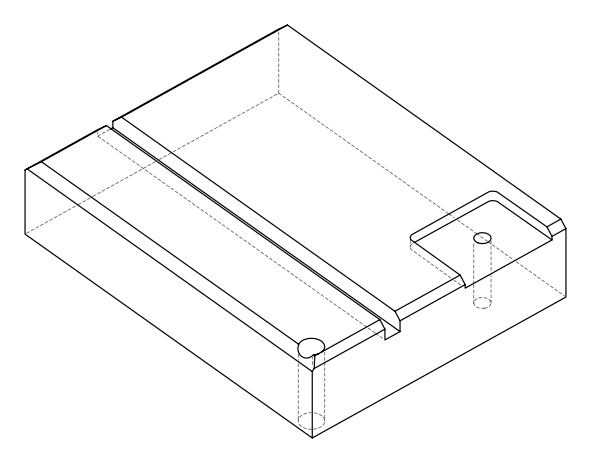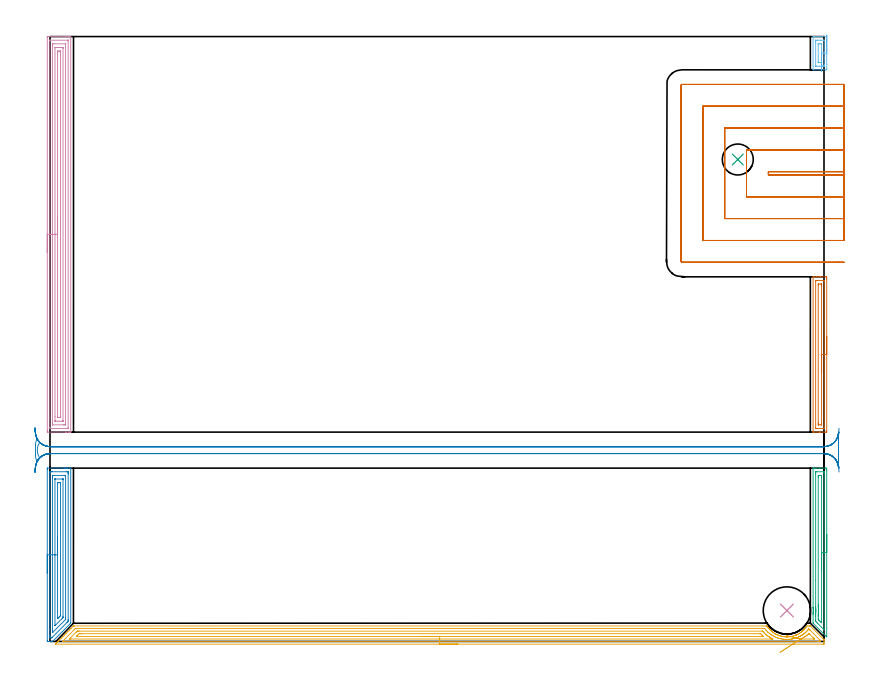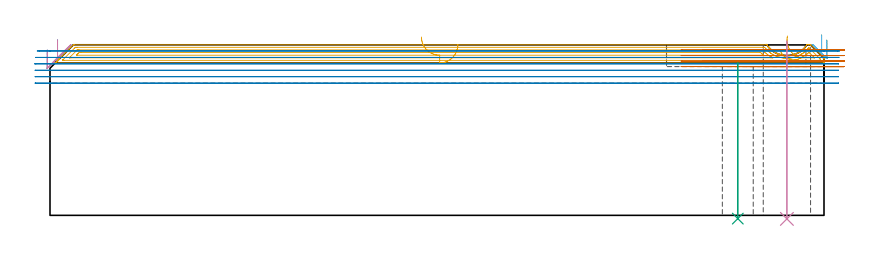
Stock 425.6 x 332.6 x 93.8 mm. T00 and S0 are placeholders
(PLAN: 10 operations, 3 tool changes, 54.1 min)
(1 AREA_MILL | FG_CHAMFER_SURFACE | UGT0205_001 | 2.25 min | 2665 mm3)
(2 AREA_MILL_1 | FG_CHAMFER_SURFACE_1 | UGT0205_001 | 3.91 min | 8493 mm3)
(3 AREA_MILL_2 | FG_CHAMFER_SURFACE_2 | UGT0205_001 | 2.35 min | 2803 mm3)
(4 AREA_MILL_3 | FG_CHAMFER_SURFACE_3 | UGT0205_001 | 8.95 min | 18654 mm3)
(5 AREA_MILL_4 | FG_CHAMFER_SURFACE_4 | UGT0205_001 | 13.4 min | 20602 mm3)
(6 AREA_MILL_5 | FG_CHAMFER_SURFACE_5 | UGT0205_001 | 0.64 min | 642 mm3)
(7 MILL_SLOT | SLOT_PARTIAL_RECTANGULAR | UGT0201_010 | Follow Part, ap 4, ae 75% | 10.68 min | 117642 mm3)
(8 MILL_RECTANGULAR_SLOT | SLOT_RECTANGULAR | UGT0201_010 | Follow Part, ap 4, ae 75% | 11.14 min | 176436 mm3)
(9 INDEXABLE_INSERT_DRILL_THROUGH_HOLE_FROM_SOLID | STEP1HOLE | NXT0302_005 | 0.35 min | 18533 mm3)
(10 INDEXABLE_INSERT_DRILL_THROUGH_HOLE_FROM_SOLID_1 | STEP1HOLE_1 | NXT0302_023 | 0.39 min | 49519 mm3)
(TOOL UGT0205_001 | Chamfer Mill 20 x 3 x 45 deg. | D20 FL50 Z2)
(TOOL UGT0201_010 | End Mill 16 mm | D16 FL22 Z2)
(TOOL NXT0302_005 | Index. Insert Drill 17mm [880-D1700L20-05] | D17 PA176 FL85 Z2)
(TOOL NXT0302_023 | Index. Insert Drill 26mm [880-D2600L32-05] | D26 PA176 FL130 Z2)
(OP 1 AREA_MILL)
G17 G21 G94 G90
T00 M6
G54
G17 G0 G90 X427.1 Y167.8 S1061 M3
G43 Z103.8 H0
Z96.3
G94 G1 Y167.762 Z95.428 F250.
Y167.648 Z94.564
Y167.459 Z93.712
Y167.197 Z92.88
Y166.863 Z92.074
Y166.46 Z91.3
Y165.992 Z90.564
Y165.46 Z89.872
Y164.871 Z89.229
Y164.228 Z88.64
Y163.536 Z88.109
Y162.8 Z87.64
Y162.026 Z87.237
Y161.22 Z86.903
Y160.388 Z86.641
Y159.536 Z86.452
Y158.672 Z86.338
Y157.8 Z86.3
Y115.907
X427.098 Y115.638 Z86.302
X427.091 Y115.106 Z86.305
X427.017 Y115.102 Z86.379
X426.478 Y115.1 Z86.918
X426.126 Z87.27
X423.797 Z89.597
X423.092 Z90.305
X422.903 Z90.494
X419.863 Z93.535
X419.637 Y115.101 Z93.756
X419.626 Y115.103 Z93.767
X419.603 Y115.109 Z93.789
X419.6 Y115.194 Z93.8
Y200.406
X419.603 Y200.49 Z93.789
X419.635 Y200.494 Z93.758
X419.864 Y200.5 Z93.535
X421.631 Z91.768
X422.903 Z90.494
X423.093 Z90.305
X423.797 Z89.597
X426.478 Z86.918
X427.017 Y200.498 Z86.379
X427.091 Y200.494 Z86.305
X427.097 Y199.962 Z86.303
X427.1 Y199.344 Z86.3
Y157.8
X425.686 Z87.714
X425.685 Y117.313 Z87.715
X425.683 Y117.211 Z87.717
X425.68 Y117.145 Z87.72
X425.676 Y117.109 Z87.724
X425.662 Y117.107 Z87.738
X425.584 Y117.104 Z87.816
X425.005 Y117.1 Z88.395
X422.009 Y117.101 Z91.391
X421.428 Y117.103 Z91.972
X421.116 Y117.11 Z92.284
X421.021 Y117.12 Z92.379
X421.017 Y117.312 Z92.383
X421.015 Y117.413 Z92.385
Y198.287
X421.017 Y198.389 Z92.383
X421.02 Y198.455 Z92.38
X421.024 Y198.491 Z92.376
X421.038 Y198.493 Z92.362
X421.116 Y198.496 Z92.284
X421.695 Y198.5 Z91.705
X424.69 Y198.499 Z88.71
X425.272 Y198.497 Z88.128
X425.584 Y198.49 Z87.816
X425.679 Y198.481 Z87.721
X425.683 Y198.288 Z87.717
X425.685 Y198.187 Z87.715
X425.686 Y157.8 Z87.714
X424.272 Z89.128
X424.271 Y119.605 Z89.129
X424.269 Y119.188 Z89.131
X424.267 Y119.131 Z89.133
X424.265 Y119.11 Z89.135
X424.152 Y119.105 Z89.248
X423.975 Y119.101 Z89.425
X422.814 Y119.1 Z90.586
X422.636 Y119.102 Z90.764
X422.518 Y119.106 Z90.882
X422.434 Y119.111 Z90.966
X422.433 Y119.122 Z90.967
X422.431 Y119.188 Z90.969
X422.429 Y119.66 Z90.971
X422.428 Y120.076 Z90.972
X422.429 Y195.995 Z90.971
X422.431 Y196.412 Z90.969
X422.433 Y196.469 Z90.967
X422.435 Y196.49 Z90.965
X422.547 Y196.495 Z90.853
X422.725 Y196.499 Z90.675
X423.886 Y196.5 Z89.514
X424.064 Y196.498 Z89.336
X424.182 Y196.494 Z89.218
X424.266 Y196.489 Z89.134
X424.267 Y196.478 Z89.133
X424.269 Y196.412 Z89.131
X424.271 Y195.94 Z89.129
X424.272 Y195.524 Z89.128
Y157.8
Y156.928 Z89.167
Y156.064 Z89.28
Y155.212 Z89.469
Y154.38 Z89.732
Y153.574 Z90.065
Y152.8 Z90.468
Y152.064 Z90.937
Y151.372 Z91.468
Y150.729 Z92.057
Y150.14 Z92.701
Y149.608 Z93.393
Y149.14 Z94.128
Y148.737 Z94.902
Y148.403 Z95.708
Y148.141 Z96.54
Y147.952 Z97.392
Y147.838 Z98.257
Y147.8 Z99.128
G0 Z103.8
M5
M2
(OP 2 AREA_MILL_1)
G17 G21 G94 G90
T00 M6
G54
G17 G0 G90 X-1.5 Y37.65 S1061 M3
G43 Z103.8 H0
Z90.9
G94 G1 Y37.688 Z90.028 F250.
Y37.802 Z89.164
Y37.991 Z88.312
Y38.253 Z87.48
Y38.587 Z86.674
Y38.99 Z85.9
Y39.459 Z85.164
Y39.99 Z84.472
Y40.579 Z83.829
Y41.222 Z83.24
Y41.914 Z82.709
Y42.65 Z82.24
Y43.424 Z81.837
Y44.23 Z81.503
Y45.062 Z81.241
Y45.914 Z81.052
Y46.778 Z80.938
Y47.65 Z80.9
Y94.748
X-1.498 Y95.296 Z80.899
X-1.497 Y95.298 Z80.9
X-1.494 Y95.3 Z80.903
X7.57 Z89.963
X8.231 Z90.629
X8.443 Z90.84
X9.105 Z91.502
X9.316 Z91.713
X9.74 Z92.139
X11.237 Z93.635
X11.32 Y95.298 Z93.712
X11.397 Y95.29 Z93.789
X11.4 Y95.192 Z93.8
Y10.327
X11.395 Y9.997 Z93.79
X11.255 Y9.854 Z93.651
X11.063 Y9.663 Z93.463
X1.457 Y0.057 Z83.855
X1.407 Y0.01 Z83.804
X1.245 Y0. Z83.643
X0.134 Z82.533
X-0.29 Z82.106
X-0.501 Z81.895
X-1.111 Z81.286
X-1.374 Z81.023
X-1.492 Y0.002 Z80.906
X-1.497 Y0.108 Z80.903
X-1.5 Y0.279 Z80.9
Y47.65
X-0.086 Z82.314
X-0.085 Y93.141 Z82.315
X-0.084 Y93.226 Z82.316
X-0.082 Y93.267 Z82.318
X-0.08 Y93.282 Z82.32
X-0.063 Y93.29 Z82.337
X0.262 Y93.298 Z82.662
X0.584 Y93.299 Z82.984
X1.133 Y93.3 Z83.533
X9.316 Y93.299 Z91.716
X9.87 Y93.296 Z92.27
X9.95 Y93.29 Z92.35
X9.979 Y93.272 Z92.379
X9.982 Y93.182 Z92.382
X9.984 Y92.971 Z92.384
X9.986 Y92.29 Z92.386
Y92.082
Y12.104
X9.984 Y11.425 Z92.384
X9.982 Y11.216 Z92.382
X9.979 Y11.05 Z92.379
X9.875 Y10.937 Z92.275
X9.734 Y10.791 Z92.134
X9.316 Y10.366 Z91.716
X1.28 Y2.329 Z83.68
X1.044 Y2.097 Z83.444
X0.976 Y2.034 Z83.376
X0.95 Y2.011 Z83.35
X0.902 Y2.005 Z83.302
X0.584 Y2.003 Z82.984
X0.03 Y2.004 Z82.43
X-0.05 Y2.01 Z82.35
X-0.079 Y2.028 Z82.321
X-0.082 Y2.118 Z82.318
X-0.084 Y2.329 Z82.316
X-0.086 Y3.01 Z82.314
Y3.218
Y47.65
X1.328 Z83.728
X1.329 Y90.435 Z83.729
X1.331 Y91.193 Z83.731
X1.333 Y91.258 Z83.733
X1.335 Y91.283 Z83.735
X1.36 Y91.292 Z83.76
X1.457 Y91.295 Z83.857
X2.225 Y91.3 Z84.625
X8.339 Y91.299 Z90.739
X8.443 Y91.296 Z90.843
X8.547 Y91.29 Z90.947
X8.565 Y91.286 Z90.965
X8.567 Y91.271 Z90.967
X8.57 Y91.237 Z90.97
X8.571 Y91.193 Z90.971
Y91.063
Y12.863
X8.565 Y12.104 Z90.965
X8.564 Y12.077 Z90.964
X8.548 Y12.054 Z90.948
X8.522 Y12.024 Z90.922
X8.443 Y11.943 Z90.843
X1.496 Y4.995 Z83.896
X1.475 Y4.977 Z83.875
X1.457 Y4.962 Z83.857
X1.335 Y4.881 Z83.735
X1.332 Y4.995 Z83.732
X1.33 Y5.124 Z83.73
X1.329 Y5.884 Z83.729
Y6.015
X1.328 Y47.65 Z83.728
X2.743 Z85.143
Y88.996
X2.744 Y89.153 Z85.144
X2.747 Y89.277 Z85.147
X2.75 Y89.289 Z85.15
X2.754 Y89.293 Z85.154
X2.777 Y89.297 Z85.177
X2.824 Y89.299 Z85.224
X6.811 Y89.3 Z89.211
X7.074 Y89.297 Z89.474
X7.139 Y89.293 Z89.539
X7.151 Y89.29 Z89.551
X7.153 Y89.284 Z89.553
X7.156 Y89.261 Z89.556
X7.157 Y89.21 Z89.557
Y88.947
X7.156 Y13.882 Z89.556
X7.154 Y13.416 Z89.554
X7.15 Y13.204 Z89.55
X7.144 Y13.105 Z89.544
X7.04 Y12.993 Z89.44
X6.868 Y12.818 Z89.268
X6.697 Y12.645 Z89.097
X2.905 Y8.854 Z85.305
X2.794 Y8.746 Z85.194
X2.755 Y8.712 Z85.155
X2.75 Y8.71 Z85.15
X2.748 Y8.713 Z85.148
X2.745 Y8.748 Z85.145
X2.743 Y8.822 Z85.143
Y8.873
Y47.65
X4.157 Z86.557
Y86.75
X4.162 Y87.153 Z86.562
X4.164 Y87.253 Z86.564
X4.17 Y87.29 Z86.57
X4.23 Y87.293 Z86.63
X4.411 Y87.298 Z86.811
X4.95 Y87.3 Z87.35
X5.283 Z87.683
X5.64 Y87.297 Z88.04
X5.719 Y87.293 Z88.119
X5.733 Y87.29 Z88.133
X5.736 Y87.282 Z88.136
X5.74 Y87.243 Z88.14
X5.742 Y87.161 Z88.142
X5.743 Y86.832 Z88.143
X5.742 Y14.77 Z88.142
X5.739 Y14.367 Z88.139
X5.736 Y14.17 Z88.136
X5.649 Y14.059 Z88.049
X5.48 Y13.882 Z87.88
X5.214 Y13.613 Z87.614
X4.95 Y13.348 Z87.35
X4.595 Y12.993 Z86.995
X4.48 Y12.88 Z86.88
X4.331 Y12.734 Z86.731
X4.187 Y12.597 Z86.587
X4.164 Y12.579 Z86.564
X4.157 Y12.993 Z86.557
Y47.65
Y48.522 Z86.595
Y49.387 Z86.709
Y50.238 Z86.898
Y51.07 Z87.16
Y51.876 Z87.494
Y52.65 Z87.897
Y53.386 Z88.365
Y54.078 Z88.896
Y54.721 Z89.486
Y55.31 Z90.129
Y55.842 Z90.821
Y56.31 Z91.557
Y56.713 Z92.331
Y57.047 Z93.137
Y57.309 Z93.969
Y57.498 Z94.82
Y57.612 Z95.685
Y57.65 Z96.557
G0 Z103.8
M5
M2
(OP 3 AREA_MILL_2)
G17 G21 G94 G90
T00 M6
G54
G17 G0 G90 X427.1 Y58.9 S1061 M3
G43 Z103.8 H0
Z96.3
G94 G1 Y58.862 Z95.428 F250.
Y58.748 Z94.564
Y58.559 Z93.712
Y58.297 Z92.88
Y57.963 Z92.074
Y57.56 Z91.3
Y57.092 Z90.564
Y56.56 Z89.872
Y55.971 Z89.229
Y55.328 Z88.64
Y54.636 Z88.109
Y53.9 Z87.64
Y53.126 Z87.237
Y52.32 Z86.903
Y51.488 Z86.641
Y50.636 Z86.452
Y49.772 Z86.338
Y48.9 Z86.3
X427.099 Y2.715 Z86.301
X427.096 Y2.546 Z86.304
X427.092 Y2.511 Z86.306
X426.925 Y2.675 Z86.472
X426.478 Y3.122 Z86.922
X419.8 Y9.799 Z93.599
X419.712 Y9.89 Z93.687
X419.604 Y10.005 Z93.79
X419.6 Y10.188 Z93.8
X419.606 Y14.719 Z93.793
X419.609 Y15.373 Z93.787
X419.616 Y15.529 Z93.779
X419.638 Y15.841 Z93.758
X419.675 Y16.418 Z93.716
X419.68 Y16.474 Z93.714
X419.682 Y16.523
X419.694 Y16.918 Z93.702
X419.689 Y17.363 Z93.709
X419.668 Y17.807 Z93.73
X419.639 Y18.198 Z93.758
X419.618 Y18.5 Z93.78
X419.614 Y18.622 Z93.784
X419.609 Y18.794 Z93.79
X419.6 Y95.175 Z93.8
X419.603 Y95.29 Z93.789
X419.646 Y95.293 Z93.746
X419.949 Y95.3 Z93.45
X420.614 Z92.784
X421.116 Z92.279
X423.154 Z90.244
X423.797 Z89.597
X426.478 Y95.299 Z86.918
X427.047 Y95.297 Z86.35
X427.091 Y95.294 Z86.305
X427.097 Y94.73 Z86.303
X427.1 Y94.111 Z86.3
Y48.9
X425.686 Z87.714
X425.685 Y6.629 Z87.715
X425.684 Y6.53 Z87.716
X425.68 Y6.428 Z87.72
X425.677 Y6.384 Z87.723
X425.641 Y6.416 Z87.759
X425.584 Y6.468 Z87.816
X425.502 Y6.548 Z87.898
X425.42 Y6.629 Z87.98
X421.861 Y10.189 Z91.539
X421.116 Y10.941 Z92.284
X421.048 Y11.014 Z92.352
X421.022 Y11.05 Z92.378
X421.021 Y11.079 Z92.379
X421.018 Y11.176 Z92.382
X421.017 Y11.969 Z92.383
Y12.067
X421.02 Y13.844 Z92.38
X421.028 Y14.639 Z92.372
X421.038 Y15.451 Z92.362
X421.041 Y15.529 Z92.359
X421.044 Y15.6 Z92.356
X421.097 Y16.418 Z92.303
Y16.428
X421.103 Y16.867 Z92.297
X421.105 Y17.308 Z92.295
Y17.319
X421.061 Y18.198 Z92.339
X421.058 Y18.256 Z92.342
X421.034 Y18.688 Z92.366
X421.026 Y19.088 Z92.374
X421.025 Y19.179 Z92.375
X421.022 Y33.512 Z92.378
X421.015 Y92.161 Z92.385
X421.016 Y92.95 Z92.384
X421.017 Y93.049 Z92.383
X421.021 Y93.151 Z92.379
X421.034 Y93.29 Z92.366
X421.116 Y93.292 Z92.284
X421.659 Y93.299 Z91.741
X425.584 Z87.816
X425.634 Y93.297 Z87.766
X425.664 Y93.294 Z87.736
X425.676 Y93.291 Z87.724
X425.679 Y93.253 Z87.721
X425.684 Y93.052 Z87.716
X425.685 Y92.95 Z87.715
X425.686 Y48.9 Z87.714
X424.272 Z89.128
X424.271 Y10.607 Z89.129
X424.27 Y10.449 Z89.13
X424.268 Y10.323 Z89.132
X424.265 Y10.256 Z89.135
X424.181 Y10.331 Z89.219
X423.797 Y10.705 Z89.603
X423.608 Y10.891 Z89.792
X423.42 Y11.079 Z89.98
X422.903 Y11.597 Z90.497
X422.718 Y11.785 Z90.682
X422.541 Y11.969 Z90.859
X422.438 Y12.091 Z90.962
X422.436 Y12.204 Z90.964
X422.433 Y12.437 Z90.967
X422.434 Y13.749 Z90.966
X422.436 Y14.214 Z90.964
X422.441 Y14.639 Z90.959
X422.45 Y15.09 Z90.95
X422.466 Y15.529 Z90.934
X422.484 Y15.946 Z90.916
X422.505 Y16.418 Z90.895
X422.516 Y16.804 Z90.884
X422.513 Y17.308 Z90.887
X422.499 Y17.711 Z90.901
X422.478 Y18.198 Z90.922
X422.459 Y18.641 Z90.941
X422.445 Y19.088 Z90.955
X422.44 Y19.549 Z90.96
X422.438 Y19.978 Z90.962
Y20.442
X422.429 Y90.281 Z90.971
X422.431 Y90.751 Z90.969
X422.434 Y91.171 Z90.966
X422.436 Y91.279 Z90.964
X422.643 Y91.292 Z90.757
X422.775 Y91.298 Z90.625
X423.797 Y91.3 Z89.603
X423.927 Y91.298 Z89.473
X424.187 Y91.293 Z89.213
X424.257 Y91.29 Z89.143
X424.265 Y91.276 Z89.135
X424.268 Y91.238 Z89.132
X424.269 Y91.171 Z89.131
X424.271 Y90.698 Z89.129
Y90.281
X424.272 Y48.9 Z89.128
Y48.028 Z89.167
Y47.164 Z89.28
Y46.312 Z89.469
Y45.48 Z89.732
Y44.674 Z90.065
Y43.9 Z90.468
Y43.164 Z90.937
Y42.472 Z91.468
Y41.829 Z92.057
Y41.24 Z92.701
Y40.708 Z93.393
Y40.24 Z94.128
Y39.837 Z94.902
Y39.503 Z95.708
Y39.241 Z96.54
Y39.052 Z97.392
Y38.938 Z98.257
Y38.9 Z99.128
G0 Z103.8
M5
M2
(OP 4 AREA_MILL_3)
G17 G21 G94 G90
T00 M6
G54
G17 G0 G90 X-1.5 Y213.85 S1061 M3
G43 Z103.8 H0
Z90.9
G94 G1 Y213.888 Z90.028 F250.
Y214.002 Z89.163
Y214.191 Z88.312
Y214.453 Z87.48
Y214.787 Z86.674
Y215.19 Z85.9
Y215.658 Z85.164
Y216.19 Z84.472
Y216.779 Z83.829
Y217.422 Z83.24
Y218.114 Z82.708
Y218.85 Z82.24
Y219.624 Z81.837
Y220.43 Z81.503
Y221.262 Z81.241
Y222.113 Z81.052
Y222.978 Z80.938
Y223.85 Z80.9
Y331.978
X-1.498 Y332.321 Z80.901
X-1.493 Y332.59 Z80.904
X-1.163 Y332.6 Z81.234
X8.443 Z90.837
X8.974 Z91.371
X9.316 Z91.712
X9.848 Z92.244
X10.19 Z92.584
X10.874 Z93.273
X11.136 Z93.535
X11.269 Y332.598 Z93.662
X11.397 Y332.59 Z93.788
X11.4 Y332.425 Z93.8
Y115.275
X11.397 Y115.11 Z93.788
X11.349 Y115.104 Z93.74
X11.268 Y115.101 Z93.66
X11.136 Y115.1 Z93.536
X10.874 Z93.273
X10.19 Z92.584
X8.974 Z91.371
X8.443 Z90.837
X-1.163 Y115.101 Z81.234
X-1.493 Y115.11 Z80.904
X-1.498 Y115.379 Z80.901
X-1.5 Y115.722 Z80.9
Y116.067
Y223.85
X-0.086 Z82.314
X-0.085 Y330.191 Z82.315
X-0.083 Y330.533 Z82.317
X-0.081 Y330.575 Z82.319
X-0.08 Y330.588 Z82.32
X-0.055 Y330.591 Z82.345
X0.051 Y330.597 Z82.451
X0.184 Y330.599 Z82.584
X9.79 Y330.6 Z92.19
X9.939 Y330.597 Z92.339
X9.97 Y330.593 Z92.37
X9.979 Y330.589 Z92.379
X9.981 Y330.579 Z92.381
X9.984 Y330.544 Z92.384
X9.985 Y330.4 Z92.385
X9.986 Y330.191 Z92.386
X9.985 Y117.509 Z92.385
X9.983 Y117.167 Z92.383
X9.981 Y117.125 Z92.381
X9.98 Y117.112 Z92.38
X9.955 Y117.109 Z92.355
X9.849 Y117.104 Z92.249
X9.716 Y117.101 Z92.116
X0.11 Y117.1 Z82.51
X-0.04 Y117.103 Z82.36
X-0.071 Y117.107 Z82.329
X-0.079 Y117.111 Z82.321
X-0.081 Y117.121 Z82.319
X-0.084 Y117.156 Z82.316
X-0.086 Y117.3 Z82.314
Y117.509
Y223.85
X1.328 Z83.728
Y327.641
X1.33 Y328.404 Z83.73
X1.332 Y328.531 Z83.732
X1.335 Y328.576 Z83.735
X1.341 Y328.59 Z83.741
X1.361 Y328.593 Z83.761
X1.457 Y328.596 Z83.857
X2.138 Y328.6 Z84.538
X8.443 Y328.599 Z90.843
X8.507 Y328.596 Z90.907
X8.557 Y328.59 Z90.957
X8.565 Y328.588 Z90.965
X8.567 Y328.572 Z90.967
X8.57 Y328.535 Z90.97
X8.571 Y328.404 Z90.971
Y328.272
Y120.059
X8.57 Y119.296 Z90.97
X8.568 Y119.169 Z90.968
X8.565 Y119.124 Z90.965
X8.559 Y119.11 Z90.959
X8.538 Y119.107 Z90.938
X8.443 Y119.104 Z90.843
X7.761 Y119.1 Z90.161
X7.57 Z89.97
X1.457 Y119.101 Z83.857
X1.393 Y119.104 Z83.793
X1.343 Y119.109 Z83.743
X1.335 Y119.112 Z83.735
X1.333 Y119.128 Z83.733
X1.33 Y119.165 Z83.73
X1.329 Y119.296 Z83.729
X1.328 Y119.428 Z83.728
Y223.85
X2.743 Z85.143
Y326.351
X2.746 Y326.477 Z85.146
X2.75 Y326.559 Z85.15
X2.754 Y326.59 Z85.154
X2.775 Y326.592 Z85.175
X3.203 Y326.6 Z85.603
X3.22 Z85.62
X4.95 Z87.35
X6.713 Z89.113
X7.119 Y326.59 Z89.519
X7.151 Y326.579 Z89.551
X7.154 Y326.548 Z89.554
X7.156 Y326.503 Z89.556
X7.157 Y326.458 Z89.557
Y326.145
Y121.349
X7.154 Y121.223 Z89.554
X7.15 Y121.141 Z89.55
X7.146 Y121.11 Z89.546
X7.125 Y121.108 Z89.525
X6.697 Y121.1 Z89.097
X6.68 Z89.08
X4.95 Z87.35
X3.187 Z85.587
X2.781 Y121.11 Z85.181
X2.749 Y121.121 Z85.149
X2.746 Y121.152 Z85.146
X2.744 Y121.197 Z85.144
X2.743 Y123.764 Z85.143
Y223.85
X4.157 Z86.557
Y323.936
X4.159 Y324.341 Z86.559
X4.162 Y324.544 Z86.562
X4.164 Y324.586 Z86.564
X4.209 Y324.591 Z86.609
X4.304 Y324.597 Z86.704
X4.95 Y324.6 Z87.35
X5.174 Z87.574
X5.663 Y324.597 Z88.063
X5.718 Y324.593 Z88.118
X5.733 Y324.59 Z88.133
X5.736 Y324.581 Z88.136
X5.739 Y324.54 Z88.139
X5.742 Y324.366 Z88.142
X5.743 Y324.018 Z88.143
Y123.764
X5.74 Y123.359 Z88.14
X5.738 Y123.156 Z88.138
X5.736 Y123.114 Z88.136
X5.691 Y123.11 Z88.091
X5.596 Y123.103 Z87.996
X4.95 Y123.1 Z87.35
X4.726 Z87.126
X4.237 Y123.103 Z86.637
X4.182 Y123.107 Z86.582
X4.167 Y123.11 Z86.567
X4.164 Y123.119 Z86.564
X4.161 Y123.16 Z86.561
X4.158 Y123.334 Z86.558
X4.157 Y123.682 Z86.557
Y223.85
Y224.722 Z86.595
Y225.586 Z86.709
Y226.438 Z86.898
Y227.27 Z87.16
Y228.076 Z87.494
Y228.85 Z87.897
Y229.586 Z88.365
Y230.278 Z88.896
Y230.921 Z89.486
Y231.51 Z90.129
Y232.041 Z90.821
Y232.51 Z91.557
Y232.913 Z92.331
Y233.247 Z93.137
Y233.509 Z93.969
Y233.698 Z94.82
Y233.812 Z95.685
Y233.85 Z96.557
G0 Z103.8
M5
M2
(OP 5 AREA_MILL_4)
G17 G21 G94 G90
T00 M6
G54
G17 G0 G90 X224.25 Y-1.5 S1061 M3
G43 Z103.8 H0
Z93.8
G94 G1 X224.212 Z92.928 F250.
X224.098 Z92.063
X223.909 Z91.212
X223.647 Z90.38
X223.313 Z89.574
X222.91 Z88.8
X222.441 Z88.064
X221.91 Z87.372
X221.321 Z86.729
X220.678 Z86.14
X219.986 Z85.608
X219.25 Z85.14
X218.476 Z84.737
X217.67 Z84.403
X216.838 Z84.141
X215.986 Z83.952
X215.122 Z83.838
X214.25 Z83.8
X3.14
X2.917 Y-1.495 Z83.803
X2.916 Y-1.494 Z83.804
X2.917 Y-1.482 Z83.816
X3.288 Y-1.112 Z84.188
X3.454 Y-0.944 Z84.352
X3.513 Y-0.887 Z84.412
X3.693 Y-0.706 Z84.593
X3.75 Y-0.648 Z84.649
X3.81 Y-0.589 Z84.71
X3.988 Y-0.411 Z84.888
X4.047 Y-0.352 Z84.945
X4.108 Y-0.292 Z85.007
X4.283 Y-0.116 Z85.183
X4.343 Y-0.056 Z85.241
X4.405 Y0.006 Z85.305
X4.578 Y0.179 Z85.478
X4.639 Y0.241 Z85.537
X4.703 Y0.304 Z85.603
X4.873 Y0.473 Z85.772
X4.935 Y0.537 Z85.834
X5.001 Y0.601 Z85.9
X5.168 Y0.768 Z86.067
X5.232 Y0.833 Z86.13
X5.298 Y0.899 Z86.198
X6.191 Y1.792 Z87.091
X7.084 Y2.685 Z87.984
X7.977 Y3.578 Z88.877
X8.87 Y4.471 Z89.77
X9.763 Y5.363 Z90.663
X10.656 Y6.256 Z91.556
X11.549 Y7.149 Z92.449
X12.788 Y8.389 Z93.687
X12.813 Y8.413 Z93.71
X12.913 Y8.507 Z93.792
X13.328 Y8.5 Z93.8
X393.739
X394.234 Y8.51 Z93.787
X394.31 Y8.404 Z93.702
X394.32 Y8.389 Z93.687
X394.46 Y8.181 Z93.48
X394.617 Y7.964 Z93.264
X394.844 Y7.651 Z92.95
X394.925 Y7.549 Z92.847
X394.963 Y7.5 Z92.797
X395.015 Y7.433 Z92.732
X395.095 Y7.331 Z92.63
X395.355 Y7.016 Z92.313
X395.506 Y6.844 Z92.144
X395.574 Y6.767 Z92.067
X395.906 Y6.418 Z91.716
X396.249 Y6.075 Z91.374
X396.474 Y5.87 Z91.168
X396.666 Y5.702 Z91.002
X396.797 Y5.589 Z90.888
X396.859 Y5.537 Z90.837
X397.143 Y5.304 Z90.601
X397.54 Y5.001 Z90.299
X397.568 Y4.981 Z90.28
X397.787 Y4.825 Z90.124
X398.038 Y4.656 Z89.955
X398.48 Y4.381 Z89.679
X398.645 Y4.285 Z89.58
X398.927 Y4.118 Z89.415
X399.092 Y4.033 Z89.33
X399.377 Y3.885 Z89.184
X399.826 Y3.67 Z88.968
X400.272 Y3.478 Z88.777
X400.431 Y3.416 Z88.713
X400.609 Y3.345 Z88.644
X400.721 Y3.3 Z88.599
X400.903 Y3.233 Z88.532
X400.995 Y3.204 Z88.502
X401.258 Y3.118 Z88.416
X401.324 Y3.098 Z88.396
X401.615 Y3.01 Z88.309
X402.061 Y2.89 Z88.19
X402.509 Y2.786 Z88.086
X402.956 Y2.7 Z87.999
X403.404 Y2.629 Z87.929
X403.851 Y2.576 Z87.875
X404.298 Y2.541 Z87.834
X404.45 Y2.534 Z87.824
X404.822 Y2.512 Z87.808
X404.922 Y2.507 Z87.802
X404.969 Y2.504 Z87.801
X405.231
X405.439 Y2.509 Z87.802
X405.528 Y2.51 Z87.807
X405.673 Y2.516 Z87.815
X406.087 Y2.537 Z87.835
X406.235 Y2.55 Z87.847
X406.534 Y2.574 Z87.873
X406.981 Y2.627 Z87.926
X407.128 Y2.651 Z87.948
X407.429 Y2.698 Z87.996
X407.64 Y2.738 Z88.037
X407.875 Y2.784 Z88.082
X408.324 Y2.887 Z88.186
X408.77 Y3.008 Z88.307
X409.497 Y3.233 Z88.532
X409.664 Y3.294 Z88.594
X409.807 Y3.351 Z88.651
X410.113 Y3.472 Z88.77
X410.177 Y3.5 Z88.798
X410.254 Y3.534 Z88.829
X410.392 Y3.592 Z88.89
X410.559 Y3.663 Z88.961
X410.7 Y3.732 Z89.028
X411.008 Y3.878 Z89.177
X411.473 Y4.117 Z89.416
X411.913 Y4.376 Z89.674
X412.04 Y4.456 Z89.754
X412.347 Y4.649 Z89.947
X412.857 Y5.001 Z90.299
X413.068 Y5.161 Z90.46
X413.242 Y5.293 Z90.592
X413.379 Y5.409 Z90.709
X413.427 Y5.45 Z90.75
X413.572 Y5.574 Z90.87
X413.677 Y5.661 Z90.96
X413.941 Y5.885 Z91.182
X413.974 Y5.914 Z91.213
X414.136 Y6.061 Z91.36
X414.487 Y6.41 Z91.709
X414.508 Y6.432 Z91.731
X414.827 Y6.768 Z92.066
X415.03 Y6.999 Z92.297
X415.074 Y7.056 Z92.351
X415.465 Y7.546 Z92.84
X415.551 Y7.652 Z92.949
X415.611 Y7.733 Z93.031
X415.767 Y7.944 Z93.239
X415.925 Y8.157 Z93.454
X416.058 Y8.355 Z93.655
X416.085 Y8.392 Z93.692
X416.166 Y8.501 Z93.799
X416.886 Y8.5 Z93.8
X417.844
X418.095 Y8.499 Z93.784
X418.186 Y8.415 Z93.713
X425.471 Y1.13 Z86.427
X425.583 Y1.016 Z86.314
X425.599 Y0.993 Z86.29
X425.6 Y0.808 Z86.107
Y0.628 Z85.928
Y-0.283 Z85.016
Y-0.944 Z84.351
Y-1.274 Z84.022
X425.598 Y-1.491 Z83.805
X425.434 Y-1.496 Z83.804
X425.155 Y-1.5 Z83.8
X214.25
Y-0.086 Z85.214
X8.008
X7.113 Y-0.084 Z85.216
X7.084 Y-0.082 Z85.218
X6.806 Y-0.056 Z85.244
X6.942 Y0.086 Z85.386
X7.084 Y0.234 Z85.534
X13.335 Y6.485 Z91.785
X13.624 Y6.768 Z92.068
X13.917 Y7.056 Z92.356
X14.201 Y7.083 Z92.383
X14.228 Y7.084 Z92.384
X15.091 Y7.086 Z92.386
X391.918
X392.814 Y7.083 Z92.383
X392.841 Y7.08 Z92.38
X393.017 Y7.056 Z92.356
X393.742 Y6.171 Z91.471
X393.832 Y6.069 Z91.369
X394.598 Y5.278 Z90.578
X394.627 Y5.249 Z90.549
X394.977 Y4.93 Z90.23
X395.52 Y4.469 Z89.769
X395.549 Y4.446 Z89.746
X395.622 Y4.389 Z89.689
X396.074 Y4.049 Z89.349
X396.413 Y3.807 Z89.107
X396.882 Y3.5 Z88.8
X397.306 Y3.24 Z88.54
X397.921 Y2.888 Z88.188
X398.199 Y2.747 Z88.047
X398.481 Y2.611 Z87.911
X399.092 Y2.338 Z87.638
X399.565 Y2.14 Z87.44
X399.985 Y1.982 Z87.282
X400.096 Y1.944 Z87.244
X400.786 Y1.722 Z87.022
X400.878 Y1.696 Z86.996
X400.915 Y1.685 Z86.985
X401.771 Y1.477 Z86.777
X402.085 Y1.409 Z86.709
X402.664 Y1.304 Z86.604
X403.157 Y1.231 Z86.531
X403.557 Y1.184 Z86.484
X404.147 Y1.134 Z86.434
X404.45 Y1.119 Z86.419
X405.08 Y1.095 Z86.395
X405.342 Y1.096 Z86.396
X405.949 Y1.119 Z86.419
X406.235 Y1.133 Z86.433
X406.783 Y1.177 Z86.477
X407.128 Y1.217 Z86.517
X407.574 Y1.278 Z86.578
X408.021 Y1.353 Z86.653
X408.332 Y1.413 Z86.713
X408.914 Y1.542 Z86.842
X409.059 Y1.578 Z86.878
X409.599 Y1.722 Z87.022
X409.78 Y1.777 Z87.077
X409.807 Y1.786 Z87.086
X410.431 Y1.99 Z87.29
X410.7 Y2.092 Z87.392
X411.074 Y2.239 Z87.539
X411.593 Y2.457 Z87.757
X411.7 Y2.505 Z87.805
X411.926 Y2.611 Z87.911
X412.298 Y2.798 Z88.098
X412.486 Y2.896 Z88.196
X412.876 Y3.112 Z88.412
X413.379 Y3.407 Z88.707
X413.437 Y3.442 Z88.742
X413.527 Y3.5 Z88.8
X413.97 Y3.8 Z89.1
X414.272 Y4.009 Z89.309
X414.49 Y4.172 Z89.472
X414.769 Y4.389 Z89.689
X414.986 Y4.567 Z89.867
X415.165 Y4.717 Z90.017
X415.465 Y4.979 Z90.279
X415.794 Y5.278 Z90.578
X415.929 Y5.407 Z90.707
X416.058 Y5.535 Z90.835
X416.364 Y5.862 Z91.162
X416.644 Y6.167 Z91.467
X416.786 Y6.331 Z91.631
X416.951 Y6.528 Z91.828
X417.188 Y6.819 Z92.119
X417.23 Y6.868 Z92.168
X417.247 Y6.886 Z92.186
X417.409 Y6.731 Z92.031
X417.701 Y6.447 Z91.747
X417.844 Y6.306 Z91.606
X417.984 Y6.167 Z91.467
X423.202 Y0.948 Z86.248
X423.314 Y0.833 Z86.133
X423.424 Y0.716 Z86.016
X423.59 Y0.534 Z85.834
X423.595 Y0.442 Z85.742
X423.59 Y-0.056 Z85.244
X423.229 Y-0.083 Z85.217
X423.202 Y-0.084 Z85.216
X422.339 Y-0.086 Z85.214
X214.25
Y1.328 Z86.628
X11.549 Y1.329 Z86.629
X11.05 Y1.33 Z86.63
X10.682 Y1.334 Z86.634
X10.656 Y1.335 Z86.635
Y1.347 Z86.647
Y1.354 Z86.654
X10.84 Y1.54 Z86.84
X11.021 Y1.722 Z87.022
X14.403 Y5.104 Z90.404
X14.578 Y5.278 Z90.578
X14.851 Y5.547 Z90.847
X14.946 Y5.636 Z90.936
X14.978 Y5.665 Z90.965
X15.023 Y5.667 Z90.967
X15.121 Y5.669 Z90.969
X15.619 Y5.671 Z90.971
X16.014
X391.553
X391.75 Y5.669 Z90.969
X391.799 Y5.667 Z90.967
X391.82 Y5.665 Z90.965
X391.847 Y5.644 Z90.944
X391.948 Y5.537 Z90.837
X392.186 Y5.278 Z90.578
X392.841 Y4.595 Z89.895
X393.05 Y4.389 Z89.689
X393.734 Y3.786 Z89.086
X394.073 Y3.5 Z88.8
X394.627 Y3.072 Z88.372
X395.293 Y2.611 Z87.911
X395.52 Y2.462 Z87.762
X395.926 Y2.207 Z87.507
X396.413 Y1.932 Z87.232
X396.795 Y1.722 Z87.022
X397.306 Y1.454 Z86.754
X397.529 Y1.335 Z86.635
X397.411 Y1.332 Z86.632
X397.306 Y1.33 Z86.63
X396.808 Y1.329 Z86.629
X396.413 Y1.328 Z86.628
X214.25
Y2.743 Z88.043
X15.121
X14.988 Y2.744 Z88.044
X14.557 Y2.75 Z88.05
X14.517 Y2.757 Z88.057
X14.547 Y2.792 Z88.092
X14.603 Y2.852 Z88.152
X14.673 Y2.924 Z88.224
X14.739 Y2.991 Z88.291
X15.185 Y3.436 Z88.736
X15.249 Y3.5 Z88.8
X15.634 Y3.878 Z89.178
X16.014 Y4.25 Z89.55
X16.15 Y4.253 Z89.553
X16.907 Y4.257 Z89.557
X17.039
X390.295
X390.674 Y4.252 Z89.552
X390.718 Y4.25 Z89.55
X390.782 Y4.199 Z89.499
X391.494 Y3.5 Z88.8
X391.948 Y3.089 Z88.389
X392.267 Y2.8 Z88.1
X392.311 Y2.749 Z88.049
X392.202 Y2.747 Z88.047
X391.948 Y2.744 Z88.044
X214.25 Y2.743 Z88.043
X213.378 Z88.081
X212.513 Z88.195
X211.662 Z88.383
X210.83 Z88.646
X210.024 Z88.98
X209.25 Z89.382
X208.514 Z89.851
X207.822 Z90.382
X207.179 Z90.972
X206.59 Z91.615
X206.058 Z92.307
X205.59 Z93.043
X205.187 Z93.816
X204.853 Z94.622
X204.591 Z95.454
X204.402 Z96.306
X204.288 Z97.171
X204.25 Z98.043
G0 Z103.8
X401.448 Y-5.987
Z90.68
G1 X401.825 Y-5.745 Z89.931
X402.255 Y-5.469 Z89.224
X402.736 Y-5.16 Z88.565
X403.263 Y-4.822 Z87.957
X403.832 Y-4.456 Z87.407
X404.44 Y-4.066 Z86.918
X405.082 Y-3.654 Z86.493
X405.752 Y-3.224 Z86.137
X406.445 Y-2.778 Z85.851
X407.157 Y-2.321 Z85.638
X407.882 Y-1.856 Z85.5
X408.614 Y-1.385 Z85.437
X409.348 Y-0.914 Z85.451
X410.078 Y-0.445 Z85.54
X410.799 Y0.018 Z85.705
X411.505 Y0.471 Z85.944
X412.191 Y0.911 Z86.255
X412.851 Y1.335 Z86.635
X412.866 Y1.345 Z86.645
X412.928 Y1.378 Z86.678
X413.379 Y1.602 Z86.902
X413.459 Y1.643 Z86.943
X413.612 Y1.722 Z87.022
X414.036 Y1.957 Z87.257
X414.272 Y2.092 Z87.392
X414.596 Y2.289 Z87.589
X415.111 Y2.611 Z87.911
X415.165 Y2.647 Z87.947
X415.669 Y2.998 Z88.298
X416.058 Y3.286 Z88.586
X416.179 Y3.38 Z88.68
X416.329 Y3.5 Z88.8
X416.667 Y3.783 Z89.083
X416.951 Y4.024 Z89.324
X417.146 Y4.195 Z89.495
X417.252 Y4.287 Z89.587
X417.317 Y4.342 Z89.642
X417.329 Y4.351 Z89.651
X417.372 Y4.317 Z89.617
X417.478 Y4.215 Z89.515
X417.844 Y3.856 Z89.156
X419.63 Y2.071 Z87.371
X419.976 Y1.722 Z87.022
X420.317 Y1.373 Z86.673
X420.353 Y1.336 Z86.636
X420.332 Y1.334 Z86.634
X420.263 Y1.331 Z86.631
X420.157 Y1.329 Z86.629
X420.025
X413.379
X412.88 Y1.33 Z86.63
X412.865 Y1.332 Z86.632
X412.851 Y1.335 Z86.635
X412.032 Y1.527 Z86.866
X411.236 Y1.713 Z87.169
X410.468 Y1.893 Z87.542
X409.734 Y2.064 Z87.983
X409.041 Y2.226 Z88.487
X408.394 Y2.378 Z89.052
X407.796 Y2.517 Z89.672
X407.254 Y2.644 Z90.343
X406.771 Y2.757 Z91.061
X406.35 Y2.855 Z91.819
X405.996 Y2.938 Z92.612
X405.71 Y3.005 Z93.433
X405.494 Y3.055 Z94.277
X405.352 Y3.089 Z95.137
X405.282 Y3.105 Z96.006
X405.287 Y3.104 Z96.879
X405.366 Y3.085 Z97.747
X405.518 Y3.05 Z98.606
G0 Z103.8
M5
M2
(OP 6 AREA_MILL_5)
G17 G21 G94 G90
T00 M6
G54
G17 G0 G90 X427.1 Y333.45 S1061 M3
G43 Z103.8 H0
Z96.3
G94 G1 Y333.412 Z95.428 F250.
Y333.298 Z94.564
Y333.109 Z93.712
Y332.847 Z92.88
Y332.513 Z92.074
Y332.11 Z91.3
Y331.641 Z90.564
Y331.11 Z89.872
Y330.521 Z89.229
Y329.878 Z88.64
Y329.186 Z88.108
Y328.45 Z87.64
Y327.676 Z87.237
Y326.87 Z86.903
Y326.038 Z86.641
Y325.186 Z86.452
Y324.322 Z86.338
Y323.45 Z86.3
Y314.684
X427.098 Y314.55 Z86.302
X427.091 Y314.31 Z86.305
X426.589 Y314.3 Z86.811
X419.63 Z93.769
X419.607 Y314.308 Z93.792
X419.6 Y314.684 Z93.8
Y332.216
X419.607 Y332.591 Z93.792
X419.629 Y332.593 Z93.77
X420.145 Y332.6 Z93.255
X426.589 Z86.811
X427.091 Y332.59 Z86.305
X427.1 Y332.349 Z86.3
Y323.45
X425.686 Z87.714
Y320.82
Y317.214
X425.683 Y316.437 Z87.717
X425.681 Y316.341 Z87.719
X425.679 Y316.313 Z87.721
X425.653 Y316.31 Z87.747
X425.584 Y316.306 Z87.816
X424.83 Y316.3 Z88.57
X424.69 Z88.71
X423.043 Z90.357
X421.255 Z92.145
X421.116 Y316.302 Z92.284
X421.07 Y316.305 Z92.33
X421.034 Y316.31 Z92.366
X421.021 Y316.316 Z92.379
X421.019 Y316.338 Z92.381
X421.016 Y316.437 Z92.384
X421.015 Y316.536 Z92.385
X421.014 Y329.686 Z92.386
X421.017 Y330.463 Z92.383
X421.019 Y330.558 Z92.381
X421.021 Y330.587 Z92.379
X421.047 Y330.59 Z92.353
X421.116 Y330.594 Z92.284
X421.87 Y330.6 Z91.53
X422.01 Z91.39
X423.657 Z89.743
X425.445 Z87.955
X425.584 Y330.598 Z87.816
X425.63 Y330.595 Z87.77
X425.666 Y330.59 Z87.734
X425.679 Y330.584 Z87.721
X425.681 Y330.562 Z87.719
X425.684 Y330.463 Z87.716
X425.685 Y330.364 Z87.715
X425.686 Y323.45 Z87.714
X424.272 Z89.128
Y319.067
X424.271 Y318.601 Z89.129
X424.27 Y318.446 Z89.13
X424.267 Y318.323 Z89.133
X424.265 Y318.311 Z89.135
X424.26 Y318.307 Z89.14
X424.236 Y318.303 Z89.164
X424.188 Y318.301 Z89.212
X423.797 Y318.3 Z89.603
X422.791 Z90.609
X422.515 Y318.303 Z90.885
X422.446 Y318.307 Z90.954
X422.435 Y318.31 Z90.965
X422.432 Y318.317 Z90.968
X422.43 Y318.34 Z90.97
X422.429 Y318.391 Z90.971
X422.428 Y318.656 Z90.972
X422.429 Y328.298 Z90.971
X422.43 Y328.454 Z90.97
X422.433 Y328.577 Z90.967
X422.435 Y328.589 Z90.965
X422.44 Y328.593 Z90.96
X422.463 Y328.597 Z90.937
X422.512 Y328.599 Z90.888
X422.903 Y328.6 Z90.497
X423.909 Z89.491
X424.185 Y328.597 Z89.215
X424.254 Y328.593 Z89.146
X424.265 Y328.59 Z89.135
X424.268 Y328.583 Z89.132
X424.27 Y328.56 Z89.13
X424.271 Y328.509 Z89.129
X424.272 Y328.244 Z89.128
Y323.45
Y322.578 Z89.167
Y321.713 Z89.28
Y320.862 Z89.469
Y320.03 Z89.732
Y319.224 Z90.065
Y318.45 Z90.468
Y317.714 Z90.937
Y317.022 Z91.468
Y316.379 Z92.057
Y315.789 Z92.701
Y315.258 Z93.393
Y314.79 Z94.128
Y314.387 Z94.902
Y314.053 Z95.708
Y313.791 Z96.54
Y313.602 Z97.392
Y313.488 Z98.257
Y313.45 Z99.128
G0 Z103.8
M5
M2
(OP 7 MILL_SLOT)
G17 G21 G94 G90
T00 M6
G54
G17 G0 G90 X436.6 Y258.3 S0 M3
G43 Z103.922 H0
Z90.892
G94 G1 X433.6 F250.
X395. F500.
Y256.5
X433.6
X436.6 F250.
Y270.3
X433.6
X383. F500.
Y244.5
X433.6
X436.6 F250.
Y282.3
X433.6
X371. F500.
Y232.5
X433.6
X436.6 F250.
Y294.3
X433.6
X359. F500.
Y220.5
X433.6
X436.6 F250.
Y306.3
X433.6
X347.5 F500.
G3 X347. Y305.8 R0.5
G1 Y209.
G3 X347.5 Y208.5 R0.5
G1 X433.6
X436.6 F250.
G0 Y258.3 Z87.861
G1 X433.6
X395. F500.
Y256.5
X433.6
X436.6 F250.
Y270.3
X433.6
X383. F500.
Y244.5
X433.6
X436.6 F250.
Y282.3
X433.6
X371. F500.
Y232.5
X433.6
X436.6 F250.
Y294.3
X433.6
X359. F500.
Y220.5
X433.6
X436.6 F250.
Y306.3
X433.6
X347.5 F500.
G3 X347. Y305.8 R0.5
G1 Y209.
G3 X347.5 Y208.5 R0.5
G1 X433.6
X436.6 F250.
G0 Y258.3 Z84.831
G1 X433.6
X395. F500.
Y256.5
X433.6
X436.6 F250.
Y270.3
X433.6
X383. F500.
Y244.5
X433.6
X436.6 F250.
Y282.3
X433.6
X371. F500.
Y232.5
X433.6
X436.6 F250.
Y294.3
X433.6
X359. F500.
Y220.5
X433.6
X436.6 F250.
Y306.3
X433.6
X347.5 F500.
G3 X347. Y305.8 R0.5
G1 Y209.
G3 X347.5 Y208.5 R0.5
G1 X433.6
X436.6 F250.
G0 Y258.3 Z81.8
G1 X433.6
X395. F500.
Y256.5
X433.6
X436.6 F250.
Y270.3
X433.6
X383. F500.
Y244.5
X433.6
X436.6 F250.
Y282.3
X433.6
X371. F500.
Y232.5
X433.6
X436.6 F250.
Y294.3
X433.6
X359. F500.
Y220.5
X433.6
X436.6 F250.
Y306.3
X433.6
X347.5 F500.
G3 X347. Y305.8 R0.5
G1 Y209.
G3 X347.5 Y208.5 R0.5
G1 X433.6
X436.6 F250.
G0 Z103.922
M5
M2
(OP 8 MILL_RECTANGULAR_SLOT)
G17 G21 G94 G90
T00 M6
G54
G17 G0 G90 X434.144 Y115.186 S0 M3
G43 Z103.922 H0
Z90.385
G94 G1 X433.119 Y112.367 F250.
G2 X425.6 Y107.1 R8. F500.
G1 X0.
G2 X-5.74 Y109.527 R8.
G3 X-5.741 Y100.872 R8.
G2 X0. Y103.3 R8.
G1 X425.6
G2 X433.11 Y98.056 R8.
G1 X434.144 Y95.24 F250.
G0 X433.888 Y117.176 Z86.848
G1 X433.549 Y114.196
G2 X425.6 Y107.1 R8. F500.
G1 X0.
G2 X-7.114 Y111.441 R8.
G3 X-8. Y107.781 R8.
G1 Y102.631
G3 X-7.111 Y98.966 R8.
G2 X0. Y103.3 R8.
G1 X425.6
G2 X433.554 Y96.157 R8.
G1 X433.875 Y93.175 F250.
G0 Z103.922
X-8.484 Y94.292
Z83.311
G1 X-7.77 Y97.206
G2 X0. Y103.3 R8. F500.
G1 X425.6
G2 X433.59 Y95.7 R8.
G1 X433.6
Y114.7
X433.59
G2 X425.6 Y107.1 R8.
G1 X0.
G2 X-7.775 Y113.217 R8.
G1 X-8.481 Y116.133 F250.
G0 X-8.23 Y93.003 Z79.774
G1 X-7.97 Y95.992
G2 X0. Y103.3 R8. F500.
G1 X425.6
G2 X433.59 Y95.7 R8.
G1 X433.6
Y114.7
X433.59
G2 X425.6 Y107.1 R8.
G1 X0.
G2 X-7.97 Y114.408 R8.
G1 X-8.23 Y117.397 F250.
G0 Y93.003 Z76.237
G1 X-7.97 Y95.992
G2 X0. Y103.3 R8. F500.
G1 X425.6
G2 X433.59 Y95.7 R8.
G1 X433.6
Y114.7
X433.59
G2 X425.6 Y107.1 R8.
G1 X0.
G2 X-7.97 Y114.408 R8.
G1 X-8.23 Y117.397 F250.
G0 Y93.003 Z72.7
G1 X-7.97 Y95.992
G2 X0. Y103.3 R8. F500.
G1 X425.6
G2 X433.59 Y95.7 R8.
G1 X433.6
Y114.7
X433.59
G2 X425.6 Y107.1 R8.
G1 X0.
G2 X-7.97 Y114.408 R8.
G1 X-8.23 Y117.397 F250.
G0 Z103.922
M5
M2
(OP 9 INDEXABLE_INSERT_DRILL_THROUGH_HOLE_FROM_SOLID)
G17 G21 G94 G90
T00 M6
G54
G17 G0 G90 X378.2 Y265. S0 M3
G43 Z103.8 H1
G94 G81 G98 Z-1.797 F250. R83.8
G80
M5
M2
(OP 10 INDEXABLE_INSERT_DRILL_THROUGH_HOLE_FROM_SOLID_1)
G17 G21 G94 G90
T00 M6
G54
G17 G0 G90 X405.2 Y17. S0 M3
G43 Z103.8 H1
G94 G81 G98 Z-1.954 F250. R95.8
G80
M5
M2
